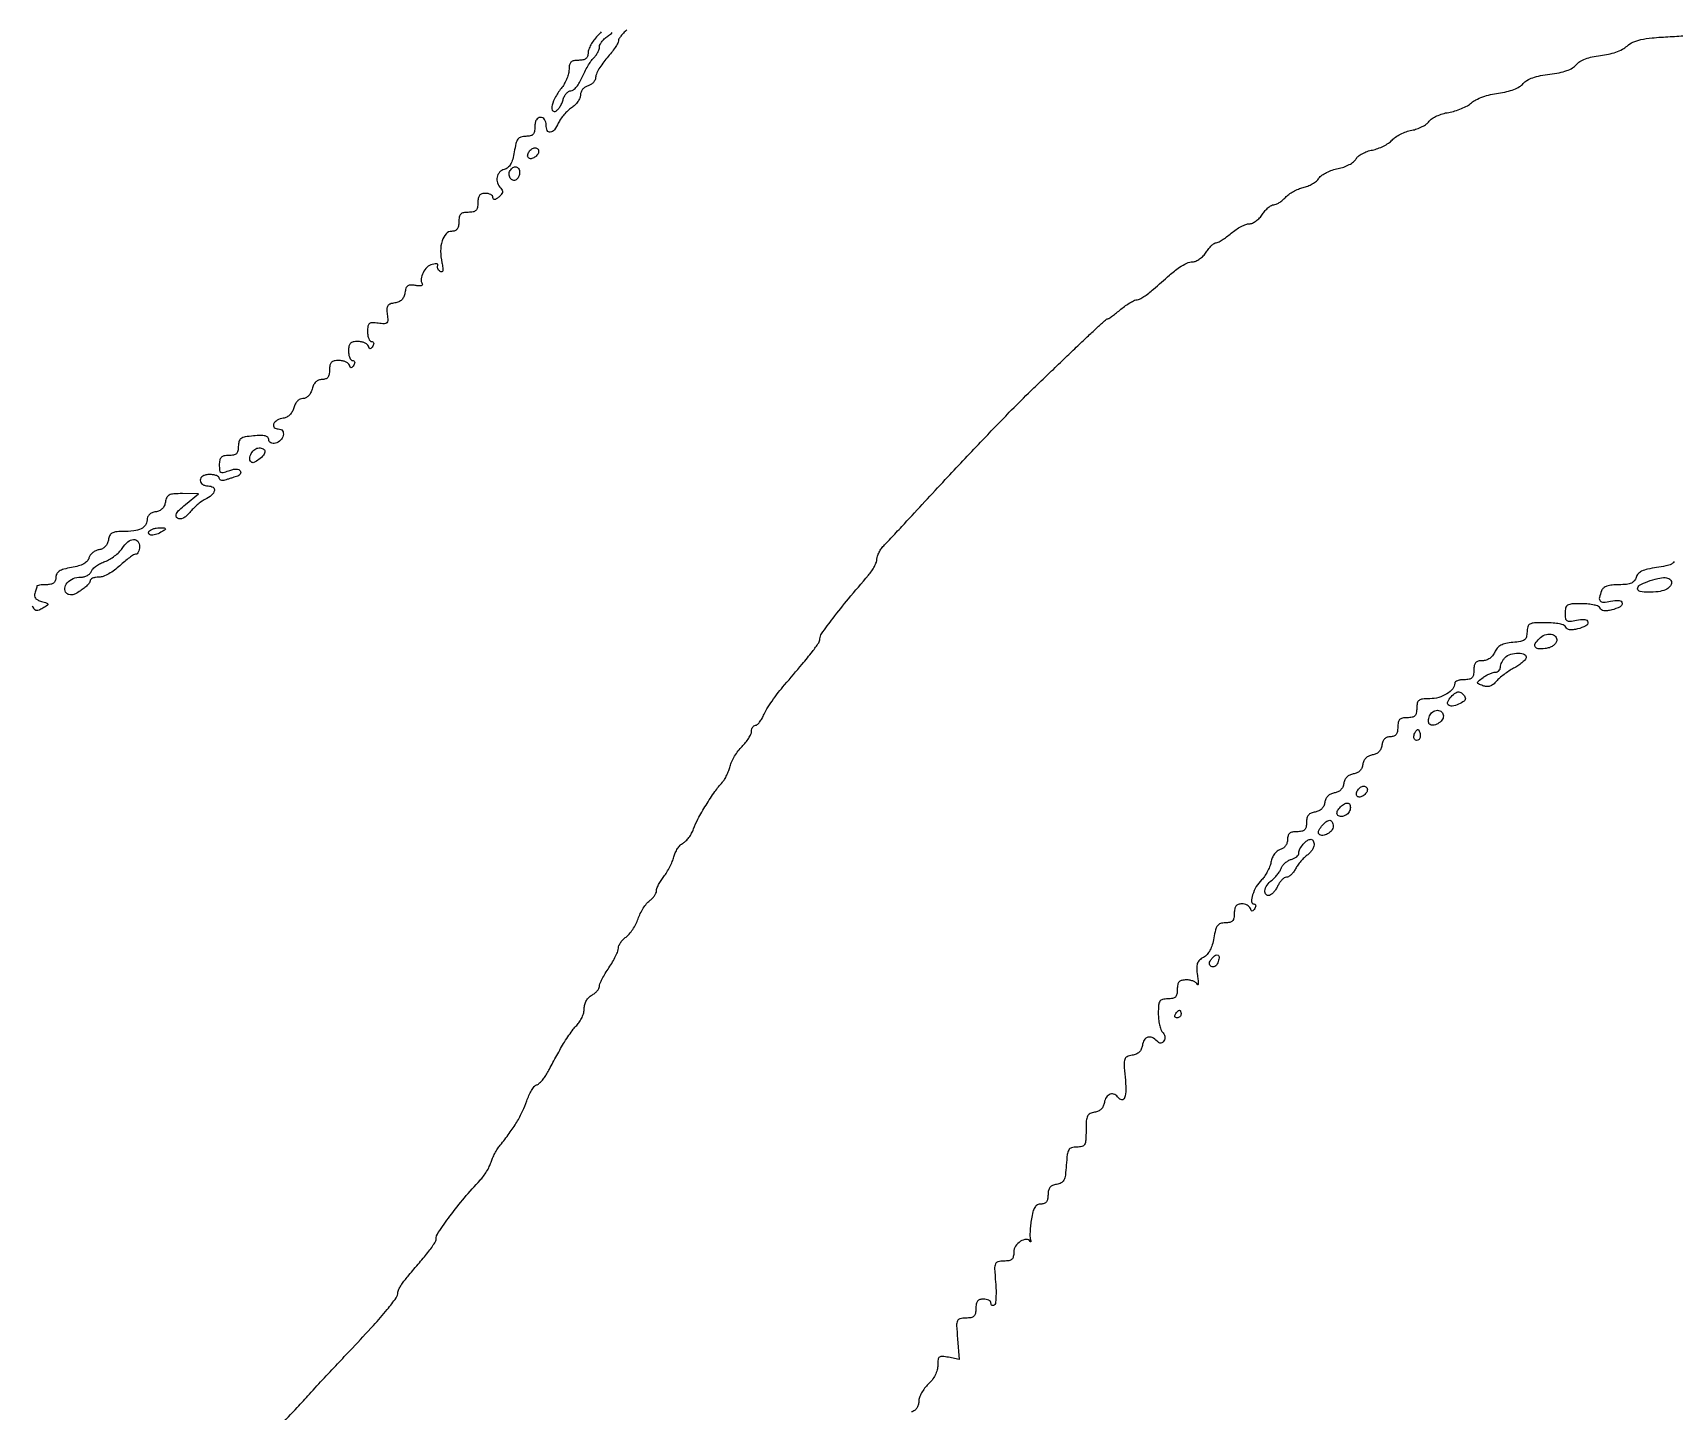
# Model space of a CAD drawing. Extents: x 0 to 2372, y 0 to 2187.
# Drawn here: x 407 to 838.7, y 1093.5 to 1456.2 of the extents above; entities that cross this region are included whole.
import ezdxf

# ---------------------------------------------------------------- set-up
doc = ezdxf.new("R2010")
doc.units = 0

msp = doc.modelspace()

# ---------------------------------------------------------------- linework, layer by layer
for points in [[(563.166759, 1456.93395, 0.026997), (562.337397, 1456.184782, 0.031315), (561.636485, 1455.384929, 0.032886), (561.140133, 1454.645547, 0.132126), (561, 1454.124504, -0.132296), (560.83981, 1453.529678, -0.016198), (560.11875, 1452.375784, -0.018268), (559.148829, 1451.038355, -0.014139), (558, 1449.652781, 0.022615), (556.851679, 1448.219055, 0.025203), (555.88125, 1446.736874, 0.025663), (555.190418, 1445.403358, 0.107074), (555, 1444.524365, -0.107219), (554.849594, 1443.831031, -0.075847), (554.4125, 1443.16191, -0.071419), (553.764349, 1442.618027, -0.075084), (553, 1442.289749, 0.081389), (552.235753, 1441.950107, 0.073132), (551.5875, 1441.373904, 0.075667), (551.15053, 1440.656564, 0.099344), (551, 1439.906422, -0.101583), (550.830849, 1439.082436, -0.049885), (550.310899, 1438.141058, -0.046614), (549.551531, 1437.234875, -0.050071), (548.654126, 1436.50903, 0.042511), (547.67308, 1435.739729, 0.026975), (546.664625, 1434.693215, 0.027035), (545.779356, 1433.54993, 0.044355), (545.175565, 1432.485977, -0.051689), (544.141618, 1430.724596, -0.198767), (543.077319, 1430.08042, -0.346), (542.291617, 1430.524413, -0.097867), (542, 1432, 0.072314), (541.888136, 1432.769411, 0.08892), (541.5625, 1433.416667, 0.10214), (541.075754, 1433.846791, 0.130775), (540.5, 1434, 0.140575), (539.88002, 1433.822179, 0.118484), (539.4, 1433.333333, 0.088208), (539.09863, 1432.543379, 0.04716), (539, 1431.5, -0.045191), (538.886785, 1430.249919, -0.14565), (538.512781, 1429.513469, -0.152779), (537.809761, 1429.121694, -0.051345), (536.627808, 1429, 0.074481), (535.363782, 1428.810658, 0.160716), (534.570069, 1428.248702, 0.1003), (534.043834, 1427.11944, 0.019398), (533.599851, 1424.899069, -0.026221), (533.188009, 1422.976207, -0.063596), (532.636445, 1421.636082, -0.089498), (531.909216, 1420.765624, -0.110574), (530.972043, 1420.282438, 0.142158), (529.729386, 1419.540586, 0.141839), (529.07552, 1418.248159, 0.130819), (529.188057, 1416.721584, 0.113395), (530.042382, 1415.357618, -0.095726), (530.411687, 1414.811415, -0.155155), (530.464846, 1414.258232, -0.120521), (530.181799, 1413.675168, -0.046596), (529.542382, 1413.035174, -0.025509), (528.842648, 1412.51232, -0.12283), (528.378638, 1412.3449, -0.292437), (528.108568, 1412.481126, -0.134457), (528, 1412.877555, 0.173281), (527.846976, 1413.305846, 0.093538), (527.4125, 1413.670282, 0.073876), (526.76512, 1413.91687, 0.054166), (526, 1414, 0.07578), (525.064742, 1413.857434, 0.149477), (524.45, 1413.4375, 0.124434), (524.106468, 1412.682766, 0.044917), (524, 1411.5, -0.045527), (523.884257, 1410.231486, -0.152009), (523.5, 1409.5, -0.152009), (522.768514, 1409.115743, -0.045527), (521.5, 1409, 0.045527), (520.231486, 1408.884257, 0.152009), (519.5, 1408.5, 0.152009), (519.115743, 1407.768514, 0.045527), (519, 1406.5, -0.045091), (518.895326, 1405.341673, -0.117408), (518.560841, 1404.58041, -0.146135), (517.973615, 1404.14969, -0.085868), (517.108408, 1404, 0.217036), (515.644815, 1403.333289, 0.104364), (514.620052, 1401.492347, 0.076065), (514.21845, 1398.800944, 0.053173), (514.555668, 1395.746547, -0.01644), (514.808611, 1394.382294, -0.087658), (514.790178, 1393.627627, -0.300927), (514.529444, 1393.366112, -0.191245), (514.090621, 1393.443993, -0.072938), (513.700309, 1393.77221, -0.087605), (513.449401, 1394.180332, -0.100523), (513.374214, 1394.602908, -0.133099), (513.485068, 1394.97584, 0.26115), (513.496442, 1395.242139, 0.224549), (513.272511, 1395.416228, 0.087265), (512.756429, 1395.439449, 0.031674), (512.034499, 1395.298771, 0.126795), (510.675713, 1394.542246, 0.084731), (509.605023, 1393.108606, 0.089295), (509.110794, 1391.478011, 0.169021), (509.40519, 1390.153405, -0.314958), (509.389112, 1389.870004, -0.173465), (509.081353, 1389.676897, -0.072286), (508.433073, 1389.62979, -0.029283), (507.552492, 1389.745214, 0.044139), (506.324319, 1389.869266, 0.156473), (505.576689, 1389.639647, 0.160048), (505.112073, 1389.022062, 0.046773), (504.832755, 1387.850758, -0.065812), (504.538778, 1386.796957, -0.095793), (503.999918, 1385.999918, -0.09578), (503.202715, 1385.461138, -0.065778), (502.148658, 1385.167169, 0.049924), (500.950435, 1384.873461, 0.166684), (500.324922, 1384.377409, 0.145091), (500.08645, 1383.553732, 0.034857), (500.195673, 1382.120153, -0.025357), (500.345885, 1380.544146, -0.215736), (500.088325, 1379.90049, -0.207308), (499.427298, 1379.654409, -0.023324), (497.797015, 1379.816484, 0.028246), (496.23013, 1379.956703, 0.176788), (495.478286, 1379.709896, 0.193486), (495.100231, 1379.05175, 0.034802), (495, 1377.613499, 0.038643), (495.077462, 1376.61271, 0.057688), (495.311086, 1375.767715, 0.075832), (495.653564, 1375.191637, 0.224422), (496.059017, 1375, -0.140143), (496.400667, 1374.902322, -0.191232), (496.588955, 1374.647281, -0.138155), (496.582539, 1374.259019, -0.065714), (496.375932, 1373.799254, -0.027962), (495.980133, 1373.232328, -0.230298), (495.705006, 1373.098508, -0.280749), (495.468042, 1373.242948, -0.038577), (495.233582, 1373.799254, 0.149938), (494.905443, 1374.259465, 0.062779), (494.241011, 1374.647281, 0.054337), (493.370844, 1374.911099, 0.046485), (492.416667, 1375, 0.049204), (491.204685, 1374.880442, 0.15259), (490.491667, 1374.491379, 0.147913), (490.114083, 1373.756727, 0.045296), (490, 1372.5, 0.040452), (490.077571, 1371.542777, 0.059813), (490.311086, 1370.734375, 0.078662), (490.653831, 1370.184873, 0.217355), (491.059017, 1370, -0.140143), (491.400667, 1369.902322, -0.191232), (491.588955, 1369.647281, -0.138155), (491.582539, 1369.259019, -0.065714), (491.375932, 1368.799254, -0.027962), (490.980133, 1368.232328, -0.230298), (490.705006, 1368.098508, -0.280749), (490.468042, 1368.242948, -0.038577), (490.233582, 1368.799254, 0.149938), (489.905443, 1369.259465, 0.062779), (489.241011, 1369.647281, 0.054337), (488.370844, 1369.911099, 0.046485), (487.416667, 1370, 0.049204), (486.204685, 1369.880442, 0.15259), (485.491667, 1369.491379, 0.147913), (485.114083, 1368.756727, 0.045296), (485, 1367.5, -0.044938), (484.893853, 1366.321345, -0.123229), (484.551905, 1365.565506, -0.14899), (483.941934, 1365.143784, -0.077433), (483.019052, 1365, 0.093626), (482.134108, 1364.832827, 0.098003), (481.387137, 1364.355308, 0.085775), (480.806974, 1363.568699, 0.054667), (480.410644, 1362.5, -0.055767), (480.032319, 1361.486671, -0.074755), (479.464913, 1360.688466, -0.086812), (478.765559, 1360.178125, -0.114803), (478, 1360, 0.11368), (477.24141, 1359.825269, 0.085301), (476.543225, 1359.323695, 0.07459), (475.977445, 1358.545648, 0.058548), (475.606758, 1357.569335, -0.064541), (475.206976, 1356.553123, -0.071905), (474.572138, 1355.713292, -0.075548), (473.756022, 1355.119311, -0.08325), (472.826678, 1354.819335, 0.091219), (471.241407, 1354.279804, 0.155765), (470.295102, 1353.267618, 0.326902), (470.46023, 1352.405174, 0.189656), (471.489991, 1352, -0.089103), (472.156254, 1351.880318, -0.142259), (472.617625, 1351.538172, -0.134755), (472.83939, 1350.986445, -0.076282), (472.811841, 1350.261484, -0.156354), (472.121249, 1348.998712, -0.122943), (470.75686, 1348.225659, -0.183464), (469.539868, 1348.338011, -0.28643), (469, 1349.203102, 0.206057), (468.746384, 1349.792374, 0.13085), (468.079776, 1350.154576, 0.065235), (466.886777, 1350.282979, 0.018004), (465, 1350.17139, 0.018793), (462.788164, 1349.876236, 0.109565), (461.707362, 1349.43386, 0.175423), (461.174457, 1348.682206, 0.067455), (461, 1347.394965, -0.050232), (460.879408, 1346.197649, -0.152694), (460.489036, 1345.489496, -0.146815), (459.753516, 1345.113658, -0.045243), (458.5, 1345, 0.045454), (457.2349, 1344.884755, 0.150811), (456.5025, 1344.502475, 0.15221), (456.116851, 1343.776439, 0.046576), (456, 1342.524751, 0.027529), (456.076862, 1341.129796, 0.229596), (456.404283, 1340.609241, 0.210287), (457.036994, 1340.517861, 0.023059), (458.464598, 1340.98654, -0.031489), (459.546569, 1341.321664, -0.062027), (460.439605, 1341.423471, -0.087211), (461.109518, 1341.298543, -0.166225), (461.52798, 1340.954727, -0.153851), (461.631333, 1340.547018, -0.132325), (461.491628, 1340.125674, -0.103424), (461.116576, 1339.753612, -0.067564), (460.563382, 1339.492937, -0.000201), (459.856061, 1339.270229, -0.000121), (459.018618, 1339.007145, -0.000122), (458.187188, 1338.746393, -0.000214), (457.5, 1338.531385, -0.058466), (456.925899, 1338.423351, -0.098051), (456.440625, 1338.484956, -0.13744), (456.121022, 1338.701232, -0.177507), (456, 1339.031385, 0.231533), (455.818416, 1339.402498, 0.072895), (455.265625, 1339.715469, 0.055583), (454.457425, 1339.929245, 0.0369), (453.5, 1340, 0.04716), (452.456621, 1339.90137, 0.088208), (451.666667, 1339.6, 0.118484), (451.177821, 1339.11998, 0.140575), (451, 1338.5, 0.132217), (451.157357, 1337.915331, 0.105629), (451.597222, 1337.43, 0.089505), (452.268645, 1337.109393, 0.066838), (453.083333, 1337, -0.139622), (454.353982, 1336.638125, -0.323043), (454.712103, 1335.769313, -0.162861), (453.965591, 1334.570189, -0.056272), (452.234859, 1333.439608, 0.039896), (451.291348, 1332.866353, 0.019746), (450.187971, 1332.00077, 0.01946), (449.107945, 1331.007436, 0.02691), (448.22578, 1330.030499, -0.036192), (447.324676, 1329.069051, -0.074997), (446.47507, 1328.493129, -0.105706), (445.698947, 1328.306998, -0.145596), (445.010826, 1328.493309, -0.208022), (444.625735, 1329.047793, -0.1816), (444.740716, 1329.74934, -0.073458), (445.501977, 1330.713405, -0.015846), (447.098874, 1332.125517), (450.5, 1334.946198), (446.319551, 1334.973099, 0.017294), (444.006735, 1334.907978, 0.099355), (442.828382, 1334.593509, 0.16838), (442.175897, 1333.931709, 0.076046), (441.819551, 1332.75, -0.071286), (441.534868, 1331.772547, -0.090158), (441, 1331, -0.090158), (440.227453, 1330.465132, -0.071286), (439.25, 1330.180449, 0.063494), (438.316809, 1329.924294, 0.091841), (437.602291, 1329.458325, 0.103041), (437.156905, 1328.813401, 0.100091), (437, 1328.037438, -0.148148), (436.585592, 1326.669509, -0.137369), (435.471462, 1325.712941, -0.082263), (433.502154, 1325.163106, -0.027035), (430.487763, 1325, 0.027607), (428.741109, 1324.903486, 0.110395), (427.733931, 1324.558166, 0.151965), (427.145072, 1323.885382, 0.069179), (426.819551, 1322.75, -0.070985), (426.540641, 1321.79023, -0.086017), (426.01502, 1321.01556, -0.087874), (425.269648, 1320.474685, -0.077867), (424.351937, 1320.193807, 0.073417), (423.494852, 1319.939757, 0.062333), (422.693884, 1319.43844, 0.064496), (422.067375, 1318.776939, 0.093684), (421.723932, 1318.052316, -0.125527), (421.252474, 1317.20054, -0.078302), (420.345719, 1316.497913, -0.057045), (418.981484, 1315.938758, -0.026919), (417.121995, 1315.520611, 0.021314), (415.086498, 1315.086779, 0.078057), (413.879988, 1314.564671, 0.131706), (413.234412, 1313.864263, 0.121284), (413, 1312.912102, -0.083827), (412.851693, 1312.033712, -0.146878), (412.423135, 1311.44121, -0.118769), (411.663152, 1311.105008, -0.045048), (410.5, 1311, 0.015728), (409.54162, 1310.969846, 0.025716), (408.734375, 1310.87715, 0.023489), (408.126105, 1310.745772, 0.340043), (408, 1310.581787, -0.063085), (407.96915, 1310.338253, -0.009369), (407.836511, 1309.86038, -0.010425), (407.656533, 1309.299164, -0.008807), (407.443442, 1308.713209, 0.127826), (407.36953, 1308.056839, 0.139169), (407.630111, 1307.471281, 0.102609), (408.244263, 1306.983684, 0.04826), (409.193442, 1306.615439, -0.008793), (410.668214, 1306.173381, -0.272387), (410.913314, 1305.899563, -0.308188), (410.777807, 1305.578756, -0.010505), (409.553263, 1304.824228, -0.025498), (408.580707, 1304.31762, -0.109458), (407.945903, 1304.181521, -0.196922), (407.5164, 1304.360947, -0.11664), (407.21993, 1304.84021, 0.21695), (406.800033, 1305.291817, 0.038573)], [(467.136285, 1084.585594, 0.008505), (476.5, 1094.504906, -0.001532), (479.721324, 1098.014139, -0.000866), (483.646875, 1102.249596, -0.000864), (487.620745, 1106.507553, -0.001419), (491, 1110.095404, 0.004562), (496.576689, 1116.091405, 0.014092), (500.190947, 1120.280425, 0.015474), (502.518539, 1123.32483, 0.156715), (503, 1124.82321, -0.109945), (503.118624, 1125.356159, -0.022248), (503.571219, 1126.220217, -0.022481), (504.200163, 1127.197258, -0.019384), (504.944575, 1128.165049, -0.00054), (505.902258, 1129.312467, -0.000216), (507.215462, 1130.881013, -0.000214), (508.63235, 1132.570449, -0.00027), (509.944575, 1134.132015, 0.010638), (511.116189, 1135.586446, 0.0144), (512.107814, 1136.952096, 0.011332), (512.866447, 1138.118698, 0.134033), (513.018197, 1138.632015, -0.143983), (513.611537, 1140.503856, -0.011207), (516.674448, 1144.836408, -0.015454), (520.473139, 1149.644056, -0.014846), (524.61102, 1154.2744, 0.031724), (525.474575, 1155.308944, 0.021784), (526.323391, 1156.580605, 0.022021), (527.035988, 1157.881994, 0.041034), (527.475955, 1159, -0.030855), (527.88417, 1160.102594, -0.018724), (528.49399, 1161.353125, -0.018731), (529.194861, 1162.553119, -0.031167), (529.882915, 1163.5, 0.016047), (532.292731, 1166.613909, 0.021362), (534.264853, 1169.599159, 0.023618), (535.800113, 1172.450898, 0.032109), (536.890465, 1175.161572, -0.02699), (537.452685, 1176.601658, -0.031236), (538.143755, 1177.901574, -0.032793), (538.857149, 1178.907984, -0.131293), (539.463072, 1179.347456, 0.085781), (540.080101, 1179.71527, 0.030478), (540.82029, 1180.432479, 0.029182), (541.552988, 1181.335068, 0.030412), (542.164704, 1182.304885, -0.000035), (542.833884, 1183.524034, -0.000013), (543.780882, 1185.248942, -0.000013), (544.8163, 1187.134676, -0.000015), (545.791491, 1188.910492, -0.01406), (546.81241, 1190.651569, -0.011923), (547.985169, 1192.432625, -0.012091), (549.131874, 1194.004281, -0.032734), (550.041491, 1195.041491, 0.053672), (550.791266, 1195.972173, 0.038542), (551.424688, 1197.148728, 0.039117), (551.857694, 1198.378174, 0.065201), (552, 1199.464816, -0.06707), (552.142628, 1200.523313, -0.061821), (552.56142, 1201.538197, -0.063312), (553.203078, 1202.397669, -0.078068), (554, 1203, 0.044074), (554.765151, 1203.500744, 0.047067), (555.4125, 1204.118047, 0.052123), (555.857791, 1204.753893, 0.127379), (556, 1205.303049, -0.102037), (556.142158, 1205.992399, -0.016019), (556.734375, 1207.254361, -0.017234), (557.542824, 1208.715852, -0.014279), (558.5, 1210.214812, 0.017212), (559.457028, 1211.733098, 0.019504), (560.265625, 1213.252715, 0.019101), (560.848014, 1214.586105, 0.093673), (561, 1215.390242, -0.104505), (561.142396, 1216.06409, -0.046865), (561.586602, 1216.857912, -0.043617), (562.232953, 1217.639438, -0.04543), (562.996944, 1218.285306, 0.064957), (563.846503, 1219.06219, 0.029284), (564.752266, 1220.274245, 0.028384), (565.571972, 1221.684669, 0.034477), (566.168289, 1223.09201, -0.031615), (566.752316, 1224.492584, -0.027225), (567.534877, 1225.882747, -0.028159), (568.386747, 1227.06732, -0.067753), (569.171345, 1227.806704, 0.042896), (569.870984, 1228.40343, 0.042188), (570.462833, 1229.113917, 0.045453), (570.87057, 1229.827066, 0.107546), (571, 1230.421845, -0.093652), (571.125702, 1231.087072, -0.025274), (571.56929, 1232.069665, -0.024667), (572.196233, 1233.154762, -0.023323), (572.93801, 1234.194063, 0.029723), (573.729714, 1235.333872, 0.019676), (574.505604, 1236.726486, 0.019824), (575.154709, 1238.144357, 0.03596), (575.553038, 1239.355299, -0.047246), (575.943447, 1240.457821, -0.039444), (576.553995, 1241.540178, -0.041105), (577.278731, 1242.446341, -0.080832), (578.009845, 1243.005269, 0.075584), (578.76153, 1243.567597, 0.035595), (579.550694, 1244.492304, 0.034239), (580.255051, 1245.598815, 0.040769), (580.756014, 1246.729945, -0.041142), (581.912699, 1249.336407, -0.013311), (584.035591, 1252.988653, -0.01358), (586.382566, 1256.568543, -0.034191), (588.332023, 1259, 0.050003), (588.908466, 1259.767393, 0.023643), (589.499463, 1260.856833, 0.023156), (590.015403, 1262.065444, 0.030233), (590.366793, 1263.21475, -0.050775), (590.79488, 1264.433726, -0.026042), (591.559787, 1265.86342, -0.025584), (592.508966, 1267.26736, -0.034951), (593.510205, 1268.419296, 0.028161), (594.463104, 1269.486036, 0.029996), (595.268623, 1270.631691, 0.031429), (595.834913, 1271.693383, 0.107198), (596, 1272.454545, -0.066039), (596.078372, 1273.045337, -0.083251), (596.30793, 1273.546023, -0.099244), (596.648518, 1273.880902, -0.145797), (597.048274, 1274, 0.187752), (597.532504, 1274.188475, 0.041449), (598.148254, 1274.855324, 0.037645), (598.775265, 1275.796922, 0.028555), (599.320843, 1276.911742, -0.039973), (600.068057, 1278.35429, -0.012499), (601.40964, 1280.389398, -0.012402), (603.027227, 1282.595753, -0.0134), (604.712416, 1284.661742, 0.002715), (609.331791, 1290.084157, 0.011331), (612.021039, 1293.426721, 0.013458), (613.673355, 1295.702793, 0.151395), (614, 1296.756851, -0.157523), (614.432504, 1298.095615, -0.006533), (617.468089, 1302.189615, -0.009916), (621.50138, 1307.270941, -0.005077), (626.75, 1313.49092, 0.028291), (627.611113, 1314.613166, 0.028379), (628.339063, 1315.824329, 0.029592), (628.848862, 1316.949942, 0.091782), (629, 1317.766353, -0.08726), (629.137373, 1318.547503, -0.035325), (629.578651, 1319.538896, -0.033601), (630.216039, 1320.563323, -0.036352), (630.969876, 1321.464831, 0.002767), (631.95041, 1322.48915, 0.001016), (633.324637, 1323.946655, 0.001007), (634.81967, 1325.545196, 0.001208), (636.219876, 1327.055698, -0.001439), (646.981088, 1338.653862, -0.002292), (656.257087, 1348.50289, -0.002557), (663.813831, 1356.372134, -0.008774), (668.836574, 1361.370769, 0.000076), (671.783617, 1364.203354, 0.000041), (675.4015, 1367.682351, 0.000041), (679.079472, 1371.220296, 0.000065), (682.227749, 1374.25, -0.003236), (684.950782, 1376.837421, -0.005111), (687.322861, 1379.017188, -0.0015), (689.400461, 1380.87629, -0.183766), (689.72569, 1381, 0.150911), (690.030483, 1381.094137, 0.006758), (690.941399, 1381.734375, 0.010843), (692.008766, 1382.542157, 0.007496), (693.182369, 1383.5, -0.019334), (694.413365, 1384.457045, -0.022516), (695.655215, 1385.265625, -0.022253), (696.753052, 1385.847865, -0.111239), (697.428411, 1386, 0.120076), (698.10558, 1386.165002, 0.022453), (699.220724, 1386.807812, 0.022881), (700.483625, 1387.697197, 0.019168), (701.739531, 1388.75, -0.006011), (705.926908, 1392.452058, -0.024913), (708.588398, 1394.526721, -0.042092), (710.514944, 1395.650791, -0.111467), (712.061898, 1396, 0.10522), (712.905012, 1396.179411, 0.049258), (713.879301, 1396.734375, 0.045782), (714.825162, 1397.54361, 0.047923), (715.591957, 1398.5, -0.025661), (716.291761, 1399.457083, -0.031967), (717.039838, 1400.265625, -0.033514), (717.73401, 1400.842421, -0.157869), (718.220654, 1401, 0.123926), (718.771992, 1401.138781, 0.017437), (719.793044, 1401.734375, 0.019014), (720.972204, 1402.542734, 0.015133), (722.182369, 1403.5, -0.026979), (723.452662, 1404.456813, -0.027424), (724.811873, 1405.265625, -0.028498), (726.066536, 1405.83341, -0.092256), (726.961715, 1406, 0.108792), (727.77239, 1406.178502, 0.048567), (728.719983, 1406.734375, 0.044936), (729.647483, 1407.543581, 0.045921), (730.408043, 1408.5, -0.03401), (731.132391, 1409.456732, -0.038375), (731.953251, 1410.265625, -0.041791), (732.74782, 1410.830252, -0.134369), (733.368065, 1411, 0.104598), (733.997206, 1411.133069, 0.03649), (734.818311, 1411.57085, 0.034338), (735.678171, 1412.19966, 0.033803), (736.448705, 1412.943319, -0.052415), (737.331513, 1413.734151, -0.029931), (738.541198, 1414.502573, -0.029594), (739.865296, 1415.137136, -0.042908), (741.10245, 1415.522502, 0.044334), (742.30512, 1415.900884, 0.035114), (743.52464, 1416.510608, 0.036214), (744.582468, 1417.244009, 0.070407), (745.282791, 1417.993354, -0.087731), (746.037911, 1418.747523, -0.035628), (747.290043, 1419.495587, -0.03387), (748.783928, 1420.126467, -0.036623), (750.311132, 1420.530546, 0.037173), (751.813248, 1420.929751, 0.037688), (753.232501, 1421.545607, 0.040417), (754.376753, 1422.271856, 0.108693), (755, 1423, -0.101583), (755.601822, 1423.723467, -0.042107), (756.663731, 1424.434926, -0.039403), (757.968693, 1425.029253, -0.040812), (759.335614, 1425.403183, 0.039732), (760.763566, 1425.790503, 0.030414), (762.250949, 1426.42832, 0.031166), (763.57735, 1427.202318, 0.061251), (764.5, 1428, -0.061215), (765.422475, 1428.797646, -0.03117), (766.748277, 1429.571535, -0.030419), (768.234807, 1430.209194, -0.039759), (769.66175, 1430.596322, 0.037736), (771.048357, 1430.9665, 0.034052), (772.413943, 1431.550952, 0.035727), (773.566116, 1432.247722, 0.084438), (774.274461, 1432.953809, -0.095655), (775.014198, 1433.659076, -0.035346), (776.283683, 1434.352857, -0.033455), (777.813071, 1434.933085, -0.034311), (779.393396, 1435.298328, 0.03374), (781.038487, 1435.676566, 0.026419), (782.761922, 1436.298397, 0.027083), (784.309562, 1437.052207, 0.057197), (785.393396, 1437.828709, -0.07125), (786.546611, 1438.60702, -0.026666), (788.349935, 1439.365428, -0.025772), (790.43122, 1439.993889, -0.0284), (792.5, 1440.3809, 0.025265), (794.665549, 1440.771988, 0.034734), (796.55568, 1441.353834, 0.039968), (798.053718, 1442.073705, 0.09148), (799, 1442.887568, -0.093367), (799.990673, 1443.733182, -0.045178), (801.511133, 1444.430635, -0.036506), (803.510053, 1444.976972, -0.020962), (805.980776, 1445.355194, 0.020773), (808.479953, 1445.736806, 0.037753), (810.471169, 1446.284753, 0.047384), (811.977454, 1446.9915, 0.091139), (812.980776, 1447.862956, -0.087422), (813.935679, 1448.704788, -0.046353), (815.356786, 1449.400943, -0.039041), (817.16765, 1449.931144, -0.025746), (819.312265, 1450.26692, 0.029193), (821.394565, 1450.607654, 0.030511), (823.391772, 1451.185353, 0.032801), (825.106674, 1451.926934, 0.066503), (826.312265, 1452.763348, -0.079357), (827.864847, 1453.782697, -0.051833), (829.903501, 1454.456049, -0.031976), (832.882237, 1454.910836, -0.008529), (837.67159, 1455.249147, 0.010472), (842.228315, 1455.588824, 0.025778)], [(556.456731, 1456.545517, -0.042846), (555.5, 1455.409091, 0.034996), (554.543307, 1454.308207, 0.033525), (553.734375, 1453.069318, 0.03537), (553.173028, 1451.879137, 0.092765), (553, 1450.954545, -0.079805), (552.854503, 1450.048769, -0.148246), (552.430233, 1449.445455, -0.121539), (551.672832, 1449.105707, -0.044974), (550.5, 1449, 0.045175), (549.250996, 1448.886921, 0.145286), (548.514255, 1448.513486, 0.1528), (548.12204, 1447.812061, 0.051696), (548, 1446.634859, -0.061549), (547.866823, 1445.557073, -0.031957), (547.452908, 1444.263925, -0.031214), (546.850587, 1442.971389, -0.041154), (546.137561, 1441.884859, 0.034752), (544.476796, 1439.42333, 0.061833), (543.524858, 1437.175234, 0.163625), (543.584573, 1435.91462, 0.412661), (544.344362, 1435.57865, 0.102239), (544.953786, 1435.969424, 0.047192), (545.565164, 1436.691553, 0.044045), (546.086506, 1437.601699, 0.046596), (546.428805, 1438.572358, -0.05359), (546.770871, 1439.500848, -0.061983), (547.290209, 1440.28688, -0.071938), (547.89909, 1440.820365, -0.144969), (548.505632, 1441, 0.173726), (549.170542, 1441.238214, 0.047095), (549.975953, 1442.038419, 0.041758), (550.776936, 1443.181884, 0.032964), (551.450196, 1444.535044, -0.01876), (552.128427, 1446.001129, -0.016334), (552.944665, 1447.482982, -0.016636), (553.771821, 1448.775138, -0.045711), (554.463616, 1449.606473, 0.040447), (555.05156, 1450.298094, 0.03562), (555.548687, 1451.104415, 0.037329), (555.891383, 1451.900151, 0.0832), (556, 1452.548376, -0.126096), (556.166448, 1453.197886, -0.044291), (556.706411, 1454.003881, -0.040567), (557.484612, 1454.822856, -0.037465), (558.404802, 1455.529581, 0.050568), (559.370543, 1456.312281, 0.036234)], [(838.72182, 1317.076791, -0.126306), (837.967456, 1316.420901, -0.066036), (836.548225, 1315.930776, -0.015992), (834.095528, 1315.513138, 0.018821), (831.703782, 1315.091948, 0.058914), (830.161387, 1314.564254, 0.09385), (829.207116, 1313.8619, 0.123974), (828.689148, 1312.919301, -0.103376), (828.227212, 1311.99114, -0.125378), (827.457663, 1311.401833, -0.079086), (826.212869, 1311.088983, -0.022099), (824.200608, 1311, 0.025351), (822.382728, 1310.907772, 0.057625), (821.04139, 1310.612743, 0.082318), (820.126098, 1310.117585, 0.136903), (819.606989, 1309.418213, 0.03307), (819.042811, 1307.596262, 0.241276), (819.252895, 1306.735275, 0.23626), (820.079552, 1306.391645, 0.031846), (822, 1306.65, -0.056041), (824.229573, 1306.840937, -0.368659), (824.999745, 1306.147614, -0.321813), (824.468856, 1305.155247, -0.05279), (822.302647, 1304.361112, -0.032777), (821.138121, 1304.148754, -0.067497), (820.213799, 1304.167194, -0.098861), (819.567244, 1304.404537, -0.176847), (819.219314, 1304.842059, 0.218279), (818.796576, 1305.294413, 0.038224), (817.658903, 1305.662608, 0.035038), (816.149554, 1305.916328, 0.024128), (814.416667, 1306, 0.013227), (811.804717, 1305.930894, 0.114971), (810.696128, 1305.609906, 0.208547), (810.165324, 1304.909953, 0.059475), (810, 1303.525, 0.037486), (810.103448, 1302.147101, 0.218984), (810.492424, 1301.554735, 0.169479), (811.267785, 1301.379042, 0.021118), (813, 1301.65, -0.056041), (815.229573, 1301.840937, -0.368659), (815.999745, 1301.147614, -0.321813), (815.468856, 1300.155247, -0.05279), (813.302647, 1299.361112, -0.032777), (812.138121, 1299.148754, -0.067497), (811.213799, 1299.167194, -0.098861), (810.567244, 1299.404537, -0.176847), (810.219314, 1299.842059, 0.225136), (809.773276, 1300.307012, 0.037086), (808.54799, 1300.671496, 0.033318), (806.890591, 1300.919248, 0.020446), (804.916667, 1301, 0.010773), (801.959923, 1300.936288, 0.104758), (800.753832, 1300.625951, 0.214328), (800.18323, 1299.931668, 0.066513), (800, 1298.560365, -0.061354), (799.838619, 1297.250155, -0.174989), (799.333917, 1296.498936, -0.117149), (798.314701, 1296.068603, -0.020928), (796.25, 1295.810365, 0.031375), (794.422604, 1295.542949, 0.071993), (793.119903, 1295.064806, 0.090253), (792.189987, 1294.319668, 0.075596), (791.512872, 1293.25, -0.066077), (790.951003, 1292.324034, -0.072098), (790.181216, 1291.607635, -0.074349), (789.261839, 1291.155424, -0.077327), (788.262872, 1291, 0.057207), (787.154273, 1290.872743, 0.152814), (786.476287, 1290.473802, 0.139854), (786.111137, 1289.732602, 0.044991), (786, 1288.5, -0.045527), (785.884257, 1287.231486, -0.152009), (785.5, 1286.5, -0.152009), (784.768514, 1286.115743, -0.045527), (783.5, 1286, 0.035334), (782.542488, 1285.93225, 0.053641), (781.734375, 1285.727232, 0.070073), (781.179809, 1285.427466, 0.238188), (781, 1285.071429, -0.175327), (780.474419, 1283.618641, -0.08064), (778.934352, 1282.279804, -0.069669), (776.77326, 1281.326182, -0.069224), (774.428571, 1281, 0.022416), (772.513573, 1280.914103, 0.135924), (771.592857, 1280.567708, 0.187091), (771.136873, 1279.857651, 0.050281), (771, 1278.5, -0.045527), (770.884257, 1277.231486, -0.152009), (770.5, 1276.5, -0.152009), (769.768514, 1276.115743, -0.045527), (768.5, 1276, 0.045527), (767.231486, 1275.884257, 0.152009), (766.5, 1275.5, 0.152009), (766.115743, 1274.768514, 0.045527), (766, 1273.5, -0.045013), (765.894691, 1272.332615, -0.119974), (765.556955, 1271.573759, -0.147496), (764.959762, 1271.147084, -0.082056), (764.069551, 1271, 0.089135), (763.229196, 1270.84899, 0.107865), (762.556336, 1270.417234, 0.098278), (762.08185, 1269.707764, 0.0632), (761.819551, 1268.75, -0.071093), (761.538322, 1267.783023, -0.087695), (761.009039, 1267.009232, -0.088854), (760.252863, 1266.470878, -0.075159), (759.311493, 1266.188507, 0.074927), (758.380287, 1265.909654, 0.086432), (757.622985, 1265.377015, 0.086432), (757.090346, 1264.619713, 0.074927), (756.811493, 1263.688507, -0.074927), (756.53264, 1262.757301, -0.086432), (756, 1262, -0.086432), (755.242699, 1261.46736, -0.074927), (754.311493, 1261.188507, 0.074927), (753.380287, 1260.909654, 0.086432), (752.622985, 1260.377015, 0.086432), (752.090346, 1259.619713, 0.074927), (751.811493, 1258.688507, -0.074927), (751.53264, 1257.757301, -0.086432), (751, 1257, -0.086432), (750.242699, 1256.46736, -0.074927), (749.311493, 1256.188507, 0.074927), (748.380287, 1255.909654, 0.086432), (747.622985, 1255.377015, 0.086432), (747.090346, 1254.619713, 0.074927), (746.811493, 1253.688507, -0.075159), (746.529122, 1252.747137, -0.088854), (745.990768, 1251.990961, -0.087695), (745.216977, 1251.461678, -0.071093), (744.25, 1251.180449, 0.063704), (743.205346, 1250.893226, 0.122993), (742.514308, 1250.378386, 0.117225), (742.126366, 1249.580071, 0.054795), (742, 1248.430449, -0.048567), (741.881089, 1247.209141, -0.152513), (741.492846, 1246.493045, -0.148603), (740.758735, 1246.114354, -0.045331), (739.5, 1246, 0.04487), (738.298079, 1245.891922, 0.130178), (737.548526, 1245.540638, 0.151336), (737.136791, 1244.902836, 0.068319), (737, 1243.90638, -0.078869), (736.862833, 1243.0422, -0.079297), (736.464887, 1242.264739, -0.081393), (735.85585, 1241.665821, -0.089945), (735.107285, 1241.317805, 0.106846), (734.321014, 1240.919728, 0.063343), (733.59192, 1240.156809, 0.057214), (733.007092, 1239.139897, 0.052602), (732.647585, 1237.987925, -0.043047), (732.292518, 1236.768932, -0.029002), (731.691317, 1235.449225, -0.029251), (730.954649, 1234.23118, -0.050203), (730.188395, 1233.3265, 0.067211), (728.797779, 1231.567065, 0.055885), (727.817991, 1229.390451, 0.076589), (727.535245, 1227.620834, 0.415843), (728.152637, 1227, -0.159173), (728.457086, 1226.90056, -0.191163), (728.616456, 1226.647281, -0.126245), (728.590311, 1226.259371, -0.058847), (728.375932, 1225.799254, -0.027962), (727.980133, 1225.232328, -0.230298), (727.705006, 1225.098508, -0.280749), (727.468042, 1225.242948, -0.038577), (727.233582, 1225.799254, 0.125176), (726.938608, 1226.258639, 0.068304), (726.387886, 1226.647281, 0.06125), (725.679392, 1226.910565, 0.058429), (724.916667, 1227, 0.083381), (724.035338, 1226.851998, 0.147035), (723.441667, 1226.423913, 0.11907), (723.105082, 1225.664212, 0.045039), (723, 1224.5, -0.045191), (722.886785, 1223.249919, -0.14565), (722.512781, 1222.513469, -0.152779), (721.809761, 1222.121694, -0.051345), (720.627808, 1222, 0.073054), (719.369836, 1221.815215, 0.158997), (718.577487, 1221.264898, 0.102165), (718.053128, 1220.164734, 0.020648), (717.621037, 1218.03156, -0.03318), (717.214042, 1216.252496, -0.050663), (716.608917, 1214.790667, -0.059923), (715.82404, 1213.675812, -0.086787), (714.878095, 1212.934759, 0.06475), (713.827886, 1212.18387, 0.125835), (713.274847, 1211.321826, 0.091812), (713.108098, 1210.111809, 0.024046), (713.293245, 1208.153199, -0.007581), (713.463055, 1206.825135, -0.0247), (713.518536, 1205.940315, -0.183642), (713.441783, 1205.730053, -0.563822), (713.325046, 1205.75, 0.137866), (712.961774, 1206.229071, 0.060595), (712.267878, 1206.632812, 0.053464), (711.377571, 1206.907337, 0.048105), (710.416667, 1207, 0.049204), (709.204685, 1206.880442, 0.15259), (708.491667, 1206.491379, 0.147913), (708.114083, 1205.756727, 0.045296), (708, 1204.5, -0.045527), (707.884257, 1203.231486, -0.152009), (707.5, 1202.5, -0.152009), (706.768514, 1202.115743, -0.045527), (705.5, 1202, 0.052939), (704.120986, 1201.853583, 0.196817), (703.414474, 1201.37, 0.128192), (703.078381, 1200.378802, 0.017981), (703, 1198.2, 0.026645), (703.081929, 1196.663663, 0.02906), (703.326905, 1195.189345, 0.030283), (703.683246, 1193.965395, 0.110836), (704.112868, 1193.287132, -0.080258), (704.483539, 1192.773613, -0.074481), (704.685646, 1192.156229, -0.077825), (704.693343, 1191.532498, -0.103007), (704.5, 1191, -0.068304), (704.101885, 1190.517603, -0.175882), (703.691157, 1190.345773, -0.157543), (703.233925, 1190.469608, -0.052144), (702.687132, 1190.912868, 0.086918), (701.406293, 1191.811885, 0.184727), (700.216932, 1191.899177, 0.192503), (699.306754, 1191.174486, 0.094515), (698.819551, 1189.75, -0.071803), (698.527767, 1188.751993, -0.095064), (697.980952, 1187.981754, -0.092275), (697.173802, 1187.453107, -0.063921), (696.119047, 1187.163288, 0.069457), (694.778121, 1186.778891, 0.214483), (694.163829, 1186.092969, 0.09458), (694.006183, 1184.776705, 0.008362), (694.2954, 1181.42679, -0.02461), (694.47354, 1178.108592, -0.080514), (694.13263, 1175.94467, -0.342442), (693.398835, 1175.449086, -0.242432), (692.510081, 1175.983688, 0.146267), (691.539142, 1176.846927, 0.192029), (690.365834, 1176.913682, 0.166855), (689.346625, 1176.133603, 0.11191), (688.819551, 1174.75, -0.071286), (688.534868, 1173.772547, -0.090158), (688, 1173, -0.090158), (687.227453, 1172.465132, -0.071286), (686.25, 1172.180449, 0.079014), (685.060362, 1171.81404, 0.169583), (684.394994, 1171.139218, 0.095303), (684.077171, 1169.906581, 0.015579), (684, 1167.430449, -0.013197), (683.931049, 1164.818524, -0.113363), (683.612023, 1163.702972, -0.208132), (682.917417, 1163.168231, -0.061497), (681.554791, 1163, 0.069276), (680.197643, 1162.811058, 0.194742), (679.455116, 1162.233194, 0.102743), (679.054143, 1161.023331, 0.012796), (678.804791, 1158.25, -0.015171), (678.557007, 1155.633479, -0.08572), (678.149887, 1154.297425, -0.154754), (677.436894, 1153.567807, -0.087414), (676.25, 1153.180449, 0.063704), (675.205346, 1152.893226, 0.122993), (674.514308, 1152.378386, 0.117225), (674.126366, 1151.580071, 0.054795), (674, 1150.430449, -0.047849), (673.893421, 1149.319302, -0.116807), (673.557423, 1148.574546, -0.142729), (672.974143, 1148.148479, -0.087054), (672.127808, 1148, 0.122435), (671.209381, 1147.771682, 0.129717), (670.527899, 1147.142764, 0.079142), (670.024791, 1145.983761, 0.02326), (669.628698, 1144.079468, 0.012317), (669.413324, 1142.481007, 0.013449), (669.284407, 1140.920062, 0.012978), (669.244875, 1139.582679, 0.062729), (669.336995, 1138.829468, -0.013164), (669.444132, 1138.351861, -0.06646), (669.460925, 1138.07966, -0.537612), (669.395769, 1138.042947, -0.140797), (669.288158, 1138.143842, 0.279056), (668.266287, 1138.687173, 0.129818), (666.783196, 1138.205922, 0.101802), (665.469281, 1136.919387, 0.149351), (665, 1135.383369, -0.051346), (664.875992, 1134.178974, -0.158349), (664.474777, 1133.477089, -0.144818), (663.711243, 1133.108471, -0.040557), (662.37617, 1133, 0.053974), (660.823449, 1132.831898, 0.250777), (660.160853, 1132.265704, 0.107132), (659.965223, 1131.044312, 0.007027), (660.211964, 1127.457532, -0.014703), (660.327331, 1125.296531, -0.021487), (660.291059, 1123.391428, -0.017889), (660.141861, 1121.870407, -0.224583), (659.835794, 1121.398515, -0.104703), (659.51732, 1121.28409, -0.1799), (659.245515, 1121.344789, -0.164646), (659.063175, 1121.575543, -0.085801), (659, 1121.940983, 0.182172), (658.847664, 1122.345219, 0.09101), (658.4125, 1122.688914, 0.070927), (657.765275, 1122.92177, 0.050979), (657, 1123, 0.07578), (656.064742, 1122.857434, 0.149477), (655.45, 1122.4375, 0.124434), (655.106468, 1121.682766, 0.044917), (655, 1120.5, -0.045946), (654.88171, 1119.215437, -0.157767), (654.487617, 1118.488201, -0.150693), (653.729278, 1118.110498, -0.040763), (652.37617, 1118, 0.053177), (650.824837, 1117.834541, 0.249582), (650.162332, 1117.274617, 0.108812), (649.963886, 1116.069285, 0.007286), (650.203506, 1112.559533), (650.654671, 1107.119066), (647.827336, 1107.684533, 0.024899), (646.199324, 1107.926601, 0.186706), (645.461568, 1107.721355, 0.204786), (645.092386, 1107.085896, 0.03059), (645, 1105.577251, -0.07065), (644.825253, 1104.34671, -0.045618), (644.299441, 1103.004213, -0.043436), (643.498531, 1101.701679, -0.046352), (642.5, 1100.58758, 0.042533), (641.543356, 1099.536451, 0.037656), (640.734375, 1098.296501, 0.039584), (640.177473, 1097.061661, 0.086352), (640, 1096.04171, -0.069987), (639.866506, 1095.092671, -0.083945), (639.477112, 1094.280324, -0.088214), (638.86141, 1093.670817, -0.087369), (638.071345, 1093.308406, 0.114524)]]:
    msp.add_lwpolyline(points, format="xyb")
for points in [[(540, 1425.059017, -0.161033), (539.724195, 1424.224864, -0.089687), (538.935284, 1423.48511, -0.09984), (538.010153, 1423.120596, -0.245171), (537.333333, 1423.333333, -0.245171), (537.120596, 1424.010153, -0.09984), (537.48511, 1424.935284, -0.089687), (538.224864, 1425.724195, -0.161033), (539.059017, 1426, -0.099038), (539.418132, 1425.928163, -0.097945), (539.723586, 1425.723586, -0.097945), (539.928163, 1425.418132, -0.099038)], [(535, 1419.559017, -0.057944), (534.930946, 1418.965145, -0.050295), (534.726548, 1418.37232, -0.052935), (534.425599, 1417.868321, -0.093559), (534.069098, 1417.542705, -0.22115), (533.249279, 1417.445281, -0.173073), (532.532901, 1418.000994, -0.137775), (532.228407, 1419.005022, -0.144545), (532.5, 1420, -0.106623), (533.247001, 1420.776532, -0.194118), (534.094833, 1420.956238, -0.221941), (534.748994, 1420.49767, -0.131397)], [(468, 1346.122445, -0.1768), (467.63316, 1345.11743, -0.053743), (466.443234, 1343.978628, -0.055749), (465.121028, 1343.17762, -0.314465), (464.352295, 1343.314371, -0.225089), (464.012634, 1344.266698, -0.105651), (464.421904, 1345.541207, -0.097194), (465.356827, 1346.617943, -0.167027), (466.468615, 1347, -0.055357), (467.054418, 1346.934944, -0.07493), (467.550156, 1346.742218, -0.094361), (467.882675, 1346.457257, -0.170139)], [(441, 1325, -0.055643), (439.565383, 1324.284637, -0.088074), (438.216129, 1324.04511, -0.224569), (437.54257, 1324.363698, -0.320535), (437.5, 1325, -0.122282), (437.891844, 1325.382909, -0.048375), (438.580088, 1325.701752, -0.044123), (439.425037, 1325.916577, -0.041968), (440.309017, 1325.984687, -0.011327), (441.478465, 1325.950013, -0.230617), (441.779775, 1325.783207, -0.400385), (441.740805, 1325.524997, -0.021402)], [(435, 1321, -0.048482), (434.925609, 1320.234604, -0.068483), (434.703576, 1319.5875, -0.088667), (434.376226, 1319.151625, -0.18967), (433.990898, 1319, 0.140186), (433.428107, 1318.839046, 0.017253), (432.356077, 1318.11875, 0.01931), (431.118507, 1317.148845, 0.014845), (429.842584, 1316, -0.033486), (428.467819, 1314.851936, -0.032208), (426.934708, 1313.88125, -0.03389), (425.472453, 1313.206573, -0.091387), (424.351686, 1313, 0.039647), (423.451207, 1312.928486, 0.058875), (422.690808, 1312.713022, 0.07743), (422.173279, 1312.396944, 0.220462), (422, 1312.023053, -0.160564), (421.840923, 1311.540456, -0.032478), (421.250542, 1310.84202, -0.031221), (420.425435, 1310.086067, -0.024812), (419.448653, 1309.3744, -0.027237), (418.182068, 1308.639786, -0.079603), (417.223871, 1308.330472, -0.120236), (416.455521, 1308.396672, -0.115542), (415.791035, 1308.808965, -0.227284), (415.346303, 1310.072539, -0.155732), (415.973353, 1311.486029, -0.112734), (417.541057, 1312.604659, -0.099133), (419.515456, 1313, 0.06298), (420.427898, 1313.11539, 0.061006), (421.293473, 1313.454555, 0.066097), (421.984387, 1313.955474, 0.11173), (422.379824, 1314.547422, -0.105118), (422.812352, 1315.213579, -0.039206), (423.664937, 1315.942088, -0.036707), (424.749232, 1316.614856, -0.036647), (425.920829, 1317.122245, 0.047164), (427.165548, 1317.692628, 0.031668), (428.469071, 1318.560243, 0.031901), (429.634747, 1319.571034, 0.053205), (430.457069, 1320.574823, -0.067785), (431.926573, 1322.265914, -0.157972), (433.449979, 1322.922019, -0.267547), (434.546443, 1322.419781, -0.155848)], [(838, 1311.606989, -0.18323), (837.581052, 1310.502138, -0.110688), (836.431814, 1309.672211, -0.070776), (834.535259, 1309.160273, -0.030592), (831.918213, 1309, -0.045878), (829.741998, 1309.200103, -0.344818), (829.101751, 1309.925232, -0.288396), (829.617073, 1310.863287, -0.039199), (831.75, 1311.837719, -0.025687), (834.416875, 1312.659224, -0.071209), (836.363986, 1312.864971, -0.140456), (837.535747, 1312.481874, -0.248887)], [(807.814774, 1296.25, -0.117082), (807.486746, 1295.516482, -0.081487), (806.823094, 1294.892551, -0.069105), (805.88131, 1294.433018, -0.050305), (804.741449, 1294.183578, -0.044898), (802.939341, 1294.138194, -0.248387), (802.140293, 1294.62972, -0.282865), (802.156848, 1295.504275, -0.053838), (803.2, 1296.8, -0.10258), (804.696596, 1297.782564, -0.124419), (806.356527, 1297.997795, -0.18492), (807.501943, 1297.395159, -0.231027)], [(799.753157, 1291.75, -0.109991), (799.40643, 1291.1697, -0.029226), (798.616181, 1290.426563, -0.028178), (797.594631, 1289.66612, -0.025724), (796.463274, 1289, 0.024297), (795.242144, 1288.285706, 0.017514), (793.950764, 1287.377577, 0.017756), (792.781142, 1286.425117, 0.036221), (791.949209, 1285.583241, -0.049686), (791.102349, 1284.771126, -0.08623), (790.246426, 1284.311137, -0.096466), (789.355282, 1284.195755, -0.076642), (788.405758, 1284.404661, -0.015494), (787.214141, 1284.909217, -0.297216), (787.009656, 1285.234308, -0.224117), (787.19989, 1285.620922, -0.009533), (788.44113, 1286.57142, -0.028536), (789.280439, 1287.118188, -0.026555), (790.196533, 1287.580355, -0.02754), (791.054887, 1287.902536, -0.076149), (791.69113, 1288, 0.098346), (792.190658, 1288.099212, 0.097779), (792.615519, 1288.381875, 0.098106), (792.900045, 1288.803883, 0.099735), (793, 1289.3, -0.073375), (793.086276, 1289.884742, -0.038655), (793.3525, 1290.570625, -0.037433), (793.740724, 1291.24499, -0.047088), (794.2, 1291.8, -0.124836), (795.706415, 1292.696879, -0.074544), (797.783261, 1292.989148, -0.106976), (799.372695, 1292.630137, -0.380686)], [(783.742547, 1281.272359, -0.316752), (783.478635, 1280.393611, -0.066385), (782.015156, 1279.530313, -0.062749), (780.30549, 1279.047848, -0.238132), (779.282139, 1279.384528, -0.324004), (779.147886, 1280.223176, -0.068498), (780.041548, 1281.516332, -0.06372), (781.311317, 1282.590275, -0.22796), (782.337585, 1282.720805, -0.072288), (782.761712, 1282.507452, -0.047595), (783.178226, 1282.152679, -0.047114), (783.525402, 1281.71983, -0.065115)], [(778, 1276.468615, -0.167075), (777.619821, 1275.362628, -0.095607), (776.54506, 1274.423832, -0.10414), (775.275961, 1274.003535, -0.228264), (774.333333, 1274.333333, -0.144288), (774.152447, 1274.665389, -0.054487), (774.097364, 1275.196542, -0.048176), (774.161418, 1275.823541, -0.042105), (774.345077, 1276.456872, -0.145988), (775.184452, 1277.546616, -0.156591), (776.460126, 1277.960704, -0.194134), (777.548771, 1277.525526, -0.204536)], [(771.604167, 1270.270833, -0.198339), (770.941134, 1269.995338, -0.274516), (770.399603, 1270.315272, -0.160291), (770.239822, 1271.176395, -0.105175), (770.582949, 1272.134215, -0.024362), (771.012891, 1272.759582, -0.233206), (771.294341, 1272.899578, -0.286646), (771.536207, 1272.749629, -0.033951), (771.787251, 1272.138246, -0.052621), (771.903448, 1271.610215, -0.052345), (771.907167, 1271.068604, -0.057227), (771.805016, 1270.594136, -0.115259)], [(758, 1257.059017, -0.161033), (757.724195, 1256.224864, -0.089687), (756.935284, 1255.48511, -0.09984), (756.010153, 1255.120596, -0.245171), (755.333333, 1255.333333, -0.245171), (755.120596, 1256.010153, -0.09984), (755.48511, 1256.935284, -0.089687), (756.224864, 1257.724195, -0.161033), (757.059017, 1258, -0.099038), (757.418132, 1257.928163, -0.097945), (757.723586, 1257.723586, -0.097945), (757.928163, 1257.418132, -0.099038)], [(753.349337, 1251.467975, -0.146319), (752.641866, 1250.550708, -0.107002), (751.455414, 1250.034975, -0.152395), (750.431378, 1250.143529, -0.299154), (750, 1250.8, -0.15255), (750.305262, 1251.77725, -0.066266), (751.23067, 1252.79509, -0.069758), (752.320724, 1253.480474, -0.24885), (753.116407, 1253.428056, -0.148586), (753.378744, 1253.13028, -0.077382), (753.513281, 1252.649289, -0.06584), (753.505576, 1252.065981, -0.055484)], [(749, 1247.468615, -0.167027), (748.617943, 1246.356827, -0.097194), (747.541207, 1245.421904, -0.105651), (746.266698, 1245.012634, -0.225089), (745.314371, 1245.352295, -0.314465), (745.17762, 1246.121028, -0.055749), (745.978628, 1247.443234, -0.053743), (747.11743, 1248.63316, -0.1768), (748.122445, 1249, -0.170139), (748.457257, 1248.882675, -0.094361), (748.742218, 1248.550156, -0.07493), (748.934944, 1248.054418, -0.055357)], [(744, 1242.556704, -0.100815), (743.868178, 1241.909566, -0.047061), (743.459118, 1241.153532, -0.044006), (742.863137, 1240.413453, -0.046959), (742.158699, 1239.806704, 0.039755), (741.366962, 1239.144353, 0.022061), (740.507578, 1238.222907, 0.02188), (739.714719, 1237.206982, 0.032787), (739.123516, 1236.25, -0.039317), (738.576005, 1235.389061, -0.0443), (737.919702, 1234.660938, -0.049329), (737.257068, 1234.157086, -0.138763), (736.701945, 1234, 0.140643), (736.160635, 1233.844665, 0.055002), (735.544921, 1233.358066, 0.048763), (734.955617, 1232.650782, 0.04326), (734.487128, 1231.814693, -0.036597), (734.017121, 1230.949085, -0.035791), (733.422781, 1230.154399, -0.038035), (732.799071, 1229.536076, -0.099516), (732.25, 1229.231359, -0.287194), (731.353918, 1229.461184, -0.22947), (731.044225, 1230.430429, -0.110602), (731.61808, 1231.945021, -0.091391), (732.815854, 1233.193296, 0.040831), (733.561621, 1233.82834, 0.02806), (734.300751, 1234.658107, 0.028372), (734.926033, 1235.543557, 0.050198), (735.320901, 1236.344939, -0.07338), (735.731524, 1237.08948, -0.04946), (736.393661, 1237.801175, -0.049062), (737.190785, 1238.375767, -0.06779), (738.005047, 1238.711571, 0.052265), (738.76809, 1238.998968, 0.060715), (739.413983, 1239.42763, 0.070546), (739.852879, 1239.925298, 0.146502), (740, 1240.416631, -0.12806), (740.280422, 1241.493557, -0.054923), (741.149433, 1242.712862, -0.055155), (742.239356, 1243.691507, -0.156627), (743.2, 1244, -0.175167), (743.505277, 1243.889666, -0.093026), (743.765, 1243.576032, -0.073246), (743.940784, 1243.108876, -0.053468)], [(718.630601, 1211.479746, -0.070914), (718.315928, 1210.914532, -0.101013), (717.885127, 1210.536794, -0.123842), (717.408901, 1210.403921, -0.14583), (716.958505, 1210.525646, -0.11057), (716.568255, 1210.906961, -0.161769), (716.447636, 1211.367844, -0.115204), (716.617675, 1211.929072, -0.042311), (717.093942, 1212.613194, -0.059295), (718.055158, 1213.526089, -0.330472), (718.723725, 1213.527978, -0.281237), (719.000492, 1212.848815, -0.051311)], [(709, 1198, -0.105053), (708.918938, 1197.618444, -0.099167), (708.688914, 1197.29375, -0.09642), (708.345238, 1197.076123, -0.093332), (707.940983, 1197, -0.108972), (707.586039, 1197.078288, -0.182303), (707.3746, 1197.29375, -0.161196), (707.343488, 1197.6179, -0.082592), (707.5, 1198, -0.029505), (707.768994, 1198.382774, -0.035638), (708.066025, 1198.70625, -0.038439), (708.34829, 1198.934461, -0.151918), (708.559017, 1199, -0.210953), (708.727648, 1198.92554, -0.081139), (708.870461, 1198.70625, -0.061769), (708.967655, 1198.382849, -0.042167)]]:
    msp.add_lwpolyline(points, format="xyb", close=True)

doc.saveas('drawing.dxf')
